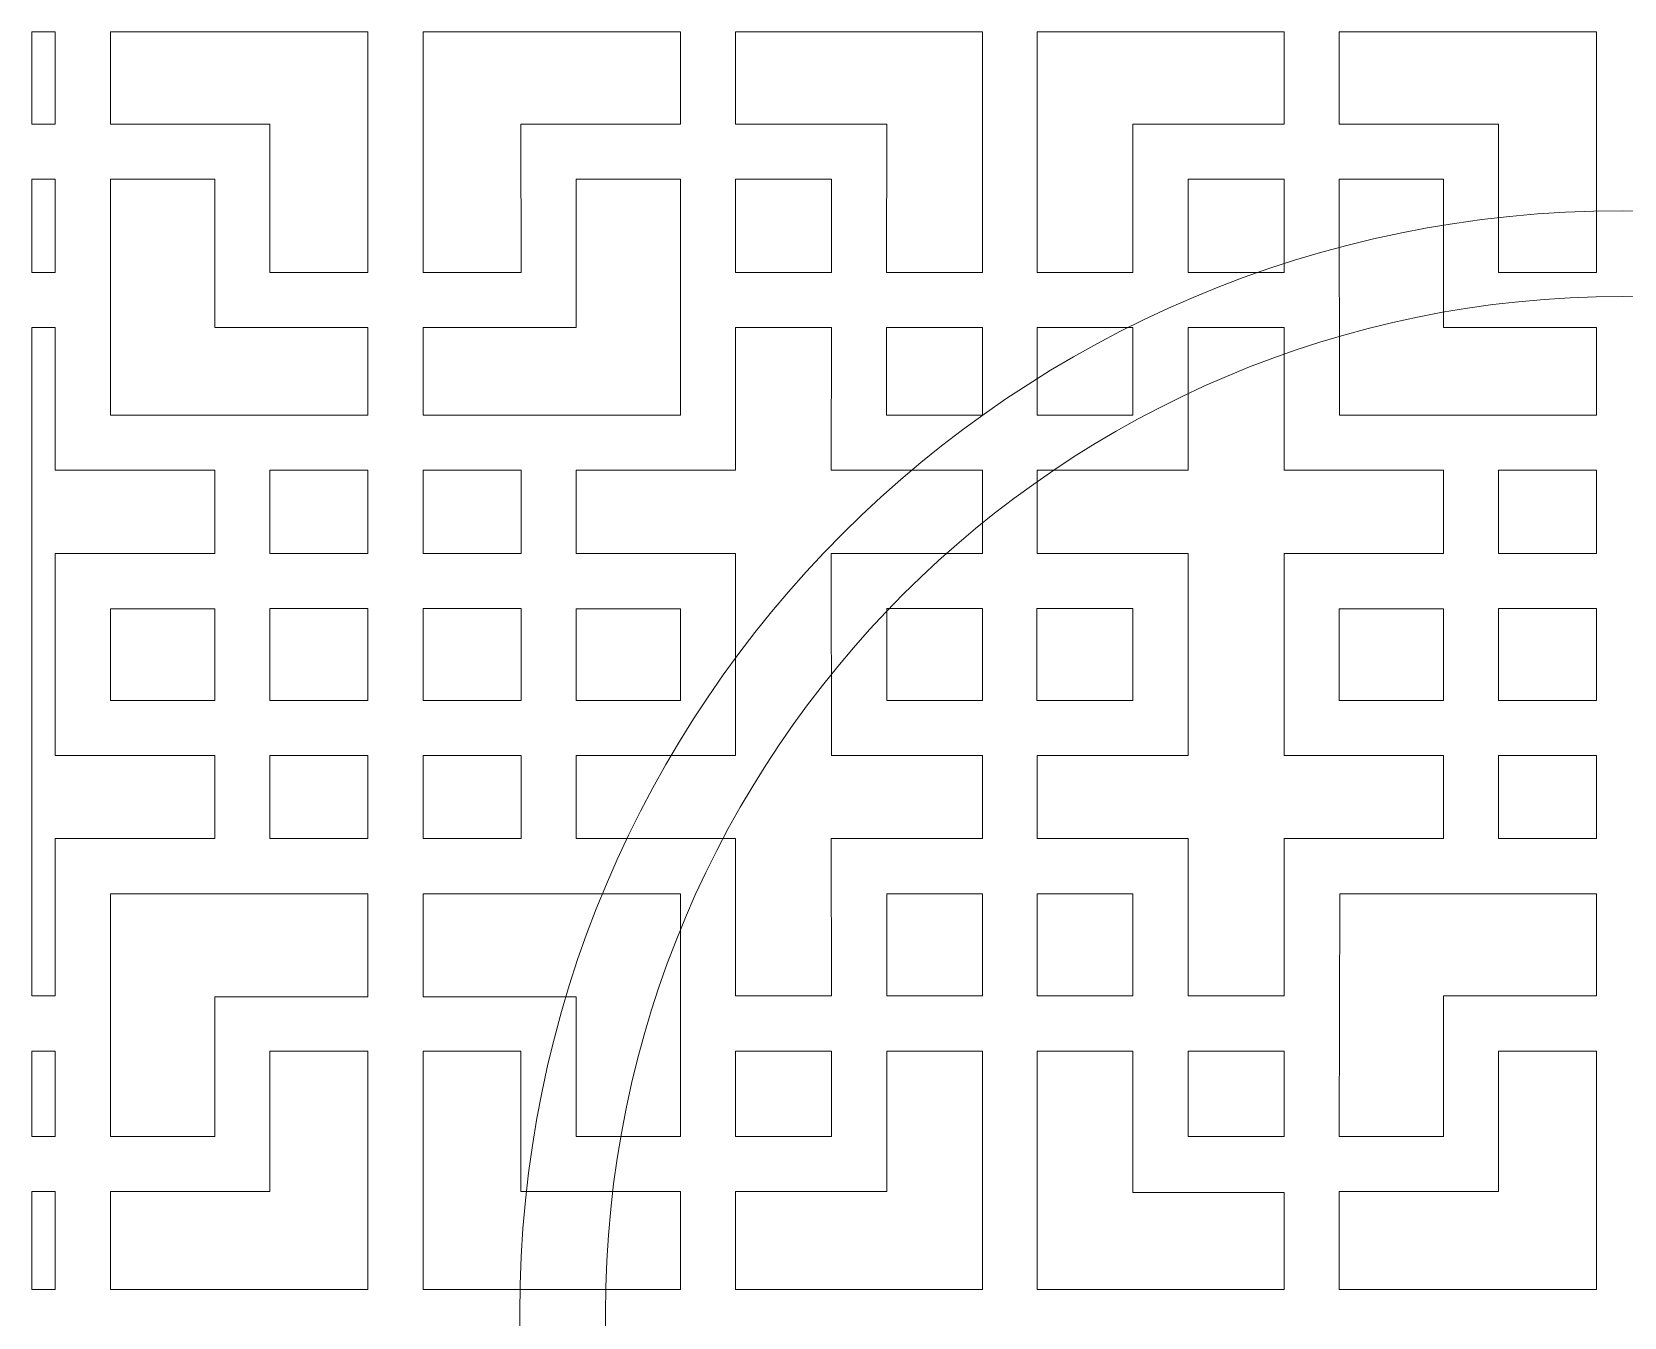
# Model space of a CAD drawing. Header units: centimetres. Extents: x -158 to 158, y -172 to 172.
# Drawn here: x 30.2 to 94.4, y -3.1 to 48.7 of the extents above; entities that cross this region are included whole.
import ezdxf

# ---------------------------------------------------------------- set-up
doc = ezdxf.new("R2010")
doc.units = ezdxf.units.CM
doc.header["$MEASUREMENT"] = 0
doc.layers.add('layer 1', color=7, linetype='Continuous')

msp = doc.modelspace()

# ---------------------------------------------------------------- linework, layer by layer
at = {"layer": 'layer 1', "color": 250, "lineweight": 9}
for major_axis, ratio in [((0, 44.4358), 0.99999977), ((0, 40.97968), 0.99999976)]:
    msp.add_ellipse((94.3446, -2.91184), major_axis=major_axis, ratio=ratio, dxfattribs=at)
for points, knots in [([(30.24929, 45.01654), (30.24929, 45.01654), (31.19486, 45.01655), (31.19486, 45.01655), (31.19486, 45.01655), (31.19486, 45.01655), (31.19486, 48.73188), (31.19486, 48.73188), (31.19486, 48.73188), (31.19486, 48.73188), (30.24929, 48.73183), (30.24929, 48.73183), (30.24929, 48.73183), (30.24929, 48.73183), (30.24929, 45.01654), (30.24929, 45.01654)], [0, 0, 0, 0, 0.2, 0.2, 0.2, 0.2, 0.4, 0.4, 0.4, 0.4, 0.6, 0.6, 0.6, 0.6, 1, 1, 1, 1]), ([(43.79117, 48.73188), (43.79117, 48.73188), (43.79117, 39.03623), (43.79117, 39.03623), (43.79117, 39.03623), (43.79117, 39.03623), (39.84132, 39.03623), (39.84132, 39.03623), (39.84132, 39.03623), (39.84132, 39.03623), (39.84441, 45.01655), (39.84441, 45.01655), (39.84441, 45.01655), (39.84441, 45.01655), (33.41973, 45.01655), (33.41973, 45.01655), (33.41973, 45.01655), (33.41973, 45.01655), (33.41973, 48.73188), (33.41973, 48.73188), (33.41973, 48.73188), (33.41973, 48.73188), (43.79117, 48.73188), (43.79117, 48.73188)], [0, 0, 0, 0, 0.14285714, 0.14285714, 0.14285714, 0.14285714, 0.28571429, 0.28571429, 0.28571429, 0.28571429, 0.42857143, 0.42857143, 0.42857143, 0.42857143, 0.57142857, 0.57142857, 0.57142857, 0.57142857, 0.71428571, 0.71428571, 0.71428571, 0.71428571, 1, 1, 1, 1]), ([(46.01242, 48.73188), (46.01242, 48.73188), (46.01242, 39.03623), (46.01242, 39.03623), (46.01242, 39.03623), (46.01242, 39.03623), (49.96227, 39.03623), (49.96227, 39.03623), (49.96227, 39.03623), (49.96227, 39.03623), (49.95918, 45.01655), (49.95918, 45.01655), (49.95918, 45.01655), (49.95918, 45.01655), (56.38386, 45.01655), (56.38386, 45.01655), (56.38386, 45.01655), (56.38386, 45.01655), (56.38386, 48.73188), (56.38386, 48.73188), (56.38386, 48.73188), (56.38386, 48.73188), (46.01242, 48.73188), (46.01242, 48.73188)], [0, 0, 0, 0, 0.14285714, 0.14285714, 0.14285714, 0.14285714, 0.28571429, 0.28571429, 0.28571429, 0.28571429, 0.42857143, 0.42857143, 0.42857143, 0.42857143, 0.57142857, 0.57142857, 0.57142857, 0.57142857, 0.71428571, 0.71428571, 0.71428571, 0.71428571, 1, 1, 1, 1]), ([(68.5605, 48.73188), (68.5605, 48.73188), (68.5605, 39.03623), (68.5605, 39.03623), (68.5605, 39.03623), (68.5605, 39.03623), (64.69396, 39.03623), (64.69396, 39.03623), (64.69396, 39.03623), (64.69396, 39.03623), (64.69705, 45.01655), (64.69705, 45.01655), (64.69705, 45.01655), (64.69705, 45.01655), (58.60873, 45.01655), (58.60873, 45.01655), (58.60873, 45.01655), (58.60873, 45.01655), (58.60873, 48.73188), (58.60873, 48.73188), (58.60873, 48.73188), (58.60873, 48.73188), (68.5605, 48.73188), (68.5605, 48.73188)], [0, 0, 0, 0, 0.14285714, 0.14285714, 0.14285714, 0.14285714, 0.28571429, 0.28571429, 0.28571429, 0.28571429, 0.42857143, 0.42857143, 0.42857143, 0.42857143, 0.57142857, 0.57142857, 0.57142857, 0.57142857, 0.71428571, 0.71428571, 0.71428571, 0.71428571, 1, 1, 1, 1]), ([(74.62105, 45.01655), (74.62105, 45.01655), (74.62105, 39.03623), (74.62105, 39.03623), (74.62105, 39.03623), (74.62105, 39.03623), (70.7576, 39.03623), (70.7576, 39.03623), (70.7576, 39.03623), (70.7576, 39.03623), (70.7576, 48.73188), (70.7576, 48.73188), (70.7576, 48.73188), (70.7576, 48.73188), (80.70937, 48.73188), (80.70937, 48.73188), (80.70937, 48.73188), (80.70937, 48.73188), (80.70937, 45.01655), (80.70937, 45.01655), (80.70937, 45.01655), (80.70937, 45.01655), (74.62105, 45.01655), (74.62105, 45.01655)], [0, 0, 0, 0, 0.14285714, 0.14285714, 0.14285714, 0.14285714, 0.28571429, 0.28571429, 0.28571429, 0.28571429, 0.42857143, 0.42857143, 0.42857143, 0.42857143, 0.57142857, 0.57142857, 0.57142857, 0.57142857, 0.71428571, 0.71428571, 0.71428571, 0.71428571, 1, 1, 1, 1]), ([(93.30568, 39.03623), (93.30568, 39.03623), (89.35584, 39.03623), (89.35584, 39.03623), (89.35584, 39.03623), (89.35584, 39.03623), (89.35891, 45.01655), (89.35891, 45.01655), (89.35891, 45.01655), (89.35891, 45.01655), (82.93425, 45.01655), (82.93425, 45.01655), (82.93425, 45.01655), (82.93425, 45.01655), (82.93425, 48.73188), (82.93425, 48.73188), (82.93425, 48.73188), (82.93425, 48.73188), (93.30568, 48.73188), (93.30568, 48.73188), (93.30568, 48.73188), (93.30568, 48.73188), (93.30568, 39.03623), (93.30568, 39.03623)], [0, 0, 0, 0, 0.14285714, 0.14285714, 0.14285714, 0.14285714, 0.28571429, 0.28571429, 0.28571429, 0.28571429, 0.42857143, 0.42857143, 0.42857143, 0.42857143, 0.57142857, 0.57142857, 0.57142857, 0.57142857, 0.71428571, 0.71428571, 0.71428571, 0.71428571, 1, 1, 1, 1]), ([(30.24929, 42.79467), (30.24929, 42.79467), (31.19486, 42.79476), (31.19486, 42.79476), (31.19486, 42.79476), (31.19486, 42.79476), (31.19486, 39.03315), (31.19486, 39.03315), (31.19486, 39.03315), (31.19486, 39.03315), (30.24929, 39.03313), (30.24929, 39.03313), (30.24929, 39.03313), (30.24929, 39.03313), (30.24929, 42.79467), (30.24929, 42.79467)], [0, 0, 0, 0, 0.2, 0.2, 0.2, 0.2, 0.4, 0.4, 0.4, 0.4, 0.6, 0.6, 0.6, 0.6, 1, 1, 1, 1]), ([(37.61953, 36.81136), (37.61953, 36.81136), (43.79117, 36.81753), (43.79117, 36.81753), (43.79117, 36.81753), (43.79117, 36.81753), (43.79117, 33.28735), (43.79117, 33.28735), (43.79117, 33.28735), (43.79117, 33.28735), (33.41973, 33.28735), (33.41973, 33.28735), (33.41973, 33.28735), (33.41973, 33.28735), (33.41973, 42.79476), (33.41973, 42.79476), (33.41973, 42.79476), (33.41973, 42.79476), (37.61953, 42.79476), (37.61953, 42.79476), (37.61953, 42.79476), (37.61953, 42.79476), (37.61953, 36.81136), (37.61953, 36.81136)], [0, 0, 0, 0, 0.14285714, 0.14285714, 0.14285714, 0.14285714, 0.28571429, 0.28571429, 0.28571429, 0.28571429, 0.42857143, 0.42857143, 0.42857143, 0.42857143, 0.57142857, 0.57142857, 0.57142857, 0.57142857, 0.71428571, 0.71428571, 0.71428571, 0.71428571, 1, 1, 1, 1]), ([(52.18406, 36.81136), (52.18406, 36.81136), (46.01242, 36.81753), (46.01242, 36.81753), (46.01242, 36.81753), (46.01242, 36.81753), (46.01242, 33.28735), (46.01242, 33.28735), (46.01242, 33.28735), (46.01242, 33.28735), (56.38386, 33.28735), (56.38386, 33.28735), (56.38386, 33.28735), (56.38386, 33.28735), (56.38386, 42.79476), (56.38386, 42.79476), (56.38386, 42.79476), (56.38386, 42.79476), (52.18406, 42.79476), (52.18406, 42.79476), (52.18406, 42.79476), (52.18406, 42.79476), (52.18406, 36.81136), (52.18406, 36.81136)], [0, 0, 0, 0, 0.14285714, 0.14285714, 0.14285714, 0.14285714, 0.28571429, 0.28571429, 0.28571429, 0.28571429, 0.42857143, 0.42857143, 0.42857143, 0.42857143, 0.57142857, 0.57142857, 0.57142857, 0.57142857, 0.71428571, 0.71428571, 0.71428571, 0.71428571, 1, 1, 1, 1]), ([(62.47526, 39.03315), (62.47526, 39.03315), (58.60873, 39.03315), (58.60873, 39.03315), (58.60873, 39.03315), (58.60873, 39.03315), (58.60873, 42.79476), (58.60873, 42.79476), (58.60873, 42.79476), (58.60873, 42.79476), (62.47526, 42.79476), (62.47526, 42.79476), (62.47526, 42.79476), (62.47526, 42.79476), (62.47526, 39.03315), (62.47526, 39.03315)], [0, 0, 0, 0, 0.2, 0.2, 0.2, 0.2, 0.4, 0.4, 0.4, 0.4, 0.6, 0.6, 0.6, 0.6, 1, 1, 1, 1]), ([(80.70937, 39.03315), (80.70937, 39.03315), (76.84284, 39.03315), (76.84284, 39.03315), (76.84284, 39.03315), (76.84284, 39.03315), (76.84284, 42.79476), (76.84284, 42.79476), (76.84284, 42.79476), (76.84284, 42.79476), (80.70937, 42.79476), (80.70937, 42.79476), (80.70937, 42.79476), (80.70937, 42.79476), (80.70937, 39.03315), (80.70937, 39.03315)], [0, 0, 0, 0, 0.2, 0.2, 0.2, 0.2, 0.4, 0.4, 0.4, 0.4, 0.6, 0.6, 0.6, 0.6, 1, 1, 1, 1]), ([(87.13405, 36.81136), (87.13405, 36.81136), (93.30568, 36.81286), (93.30568, 36.81286), (93.30568, 36.81286), (93.30568, 36.81286), (93.30568, 33.28735), (93.30568, 33.28735), (93.30568, 33.28735), (93.30568, 33.28735), (82.94091, 33.28735), (82.94091, 33.28735), (82.94091, 33.28735), (82.94091, 33.28735), (82.93425, 42.79476), (82.93425, 42.79476), (82.93425, 42.79476), (82.93425, 42.79476), (87.13405, 42.79476), (87.13405, 42.79476), (87.13405, 42.79476), (87.13405, 42.79476), (87.13405, 36.81136), (87.13405, 36.81136)], [0, 0, 0, 0, 0.14285714, 0.14285714, 0.14285714, 0.14285714, 0.28571429, 0.28571429, 0.28571429, 0.28571429, 0.42857143, 0.42857143, 0.42857143, 0.42857143, 0.57142857, 0.57142857, 0.57142857, 0.57142857, 0.71428571, 0.71428571, 0.71428571, 0.71428571, 1, 1, 1, 1]), ([(30.24929, 36.81747), (30.24929, 36.81747), (31.19486, 36.81753), (31.19486, 36.81753), (31.19486, 36.81753), (31.19486, 36.81753), (31.19486, 31.06247), (31.19486, 31.06247), (31.19486, 31.06247), (31.19486, 31.06247), (37.61953, 31.06555), (37.61953, 31.06555), (37.61953, 31.06555), (37.61953, 31.06555), (37.61953, 27.70818), (37.61953, 27.70818), (37.61953, 27.70818), (37.61953, 27.70818), (31.19486, 27.70819), (31.19486, 27.70819), (31.19486, 27.70819), (31.19486, 27.70819), (31.19486, 19.56779), (31.19486, 19.56779), (31.19486, 19.56779), (31.19486, 19.56779), (37.61953, 19.5678), (37.61953, 19.5678), (37.61953, 19.5678), (37.61953, 19.5678), (37.61953, 16.21967), (37.61953, 16.21967), (37.61953, 16.21967), (37.61953, 16.21967), (31.19486, 16.21967), (31.19486, 16.21967), (31.19486, 16.21967), (31.19486, 16.21967), (31.19486, 9.87831), (31.19486, 9.87831), (31.19486, 9.87831), (31.19486, 9.87831), (30.24929, 9.8783), (30.24929, 9.8783), (30.24929, 9.8783), (30.24929, 9.8783), (30.24929, 36.81747), (30.24929, 36.81747)], [0, 0, 0, 0, 0.07692308, 0.07692308, 0.07692308, 0.07692308, 0.15384615, 0.15384615, 0.15384615, 0.15384615, 0.23076923, 0.23076923, 0.23076923, 0.23076923, 0.30769231, 0.30769231, 0.30769231, 0.30769231, 0.38461538, 0.38461538, 0.38461538, 0.38461538, 0.46153846, 0.46153846, 0.46153846, 0.46153846, 0.53846154, 0.53846154, 0.53846154, 0.53846154, 0.61538462, 0.61538462, 0.61538462, 0.61538462, 0.69230769, 0.69230769, 0.69230769, 0.69230769, 0.76923077, 0.76923077, 0.76923077, 0.76923077, 0.84615385, 0.84615385, 0.84615385, 0.84615385, 1, 1, 1, 1]), ([(62.45369, 27.70818), (62.45369, 27.70818), (62.46909, 19.56779), (62.46909, 19.56779), (62.46909, 19.56779), (62.46909, 19.56779), (68.5605, 19.5678), (68.5605, 19.5678), (68.5605, 19.5678), (68.5605, 19.5678), (68.5605, 16.21967), (68.5605, 16.21967), (68.5605, 16.21967), (68.5605, 16.21967), (62.4537, 16.21967), (62.4537, 16.21967), (62.4537, 16.21967), (62.4537, 16.21967), (62.46909, 9.87831), (62.46909, 9.87831), (62.46909, 9.87831), (62.46909, 9.87831), (58.60873, 9.87831), (58.60873, 9.87831), (58.60873, 9.87831), (58.60873, 9.87831), (58.60873, 16.21967), (58.60873, 16.21967), (58.60873, 16.21967), (58.60873, 16.21967), (52.18406, 16.21967), (52.18406, 16.21967), (52.18406, 16.21967), (52.18406, 16.21967), (52.18406, 19.5678), (52.18406, 19.5678), (52.18406, 19.5678), (52.18406, 19.5678), (58.60873, 19.56779), (58.60873, 19.56779), (58.60873, 19.56779), (58.60873, 19.56779), (58.60873, 27.70819), (58.60873, 27.70819), (58.60873, 27.70819), (58.60873, 27.70819), (52.18406, 27.70818), (52.18406, 27.70818), (52.18406, 27.70818), (52.18406, 27.70818), (52.18406, 31.06555), (52.18406, 31.06555), (52.18406, 31.06555), (52.18406, 31.06555), (58.60873, 31.06247), (58.60873, 31.06247), (58.60873, 31.06247), (58.60873, 31.06247), (58.60873, 36.81753), (58.60873, 36.81753), (58.60873, 36.81753), (58.60873, 36.81753), (62.46909, 36.81753), (62.46909, 36.81753), (62.46909, 36.81753), (62.46909, 36.81753), (62.4537, 31.06555), (62.4537, 31.06555), (62.4537, 31.06555), (62.4537, 31.06555), (68.5605, 31.06555), (68.5605, 31.06555), (68.5605, 31.06555), (68.5605, 31.06555), (68.5605, 27.70818), (68.5605, 27.70818), (68.5605, 27.70818), (68.5605, 27.70818), (62.45369, 27.70818), (62.45369, 27.70818)], [0, 0, 0, 0, 0.04761905, 0.04761905, 0.04761905, 0.04761905, 0.0952381, 0.0952381, 0.0952381, 0.0952381, 0.14285714, 0.14285714, 0.14285714, 0.14285714, 0.19047619, 0.19047619, 0.19047619, 0.19047619, 0.23809524, 0.23809524, 0.23809524, 0.23809524, 0.28571429, 0.28571429, 0.28571429, 0.28571429, 0.33333333, 0.33333333, 0.33333333, 0.33333333, 0.38095238, 0.38095238, 0.38095238, 0.38095238, 0.42857143, 0.42857143, 0.42857143, 0.42857143, 0.47619048, 0.47619048, 0.47619048, 0.47619048, 0.52380952, 0.52380952, 0.52380952, 0.52380952, 0.57142857, 0.57142857, 0.57142857, 0.57142857, 0.61904762, 0.61904762, 0.61904762, 0.61904762, 0.66666667, 0.66666667, 0.66666667, 0.66666667, 0.71428571, 0.71428571, 0.71428571, 0.71428571, 0.76190476, 0.76190476, 0.76190476, 0.76190476, 0.80952381, 0.80952381, 0.80952381, 0.80952381, 0.85714286, 0.85714286, 0.85714286, 0.85714286, 0.9047619, 0.9047619, 0.9047619, 0.9047619, 1, 1, 1, 1]), ([(68.5605, 33.28426), (68.5605, 33.28426), (64.69397, 33.28426), (64.69397, 33.28426), (64.69397, 33.28426), (64.69397, 33.28426), (64.69397, 36.81136), (64.69397, 36.81136), (64.69397, 36.81136), (64.69397, 36.81136), (68.5605, 36.81136), (68.5605, 36.81136), (68.5605, 36.81136), (68.5605, 36.81136), (68.5605, 33.28426), (68.5605, 33.28426)], [0, 0, 0, 0, 0.2, 0.2, 0.2, 0.2, 0.4, 0.4, 0.4, 0.4, 0.6, 0.6, 0.6, 0.6, 1, 1, 1, 1]), ([(80.70936, 19.5678), (80.70936, 19.5678), (80.70937, 27.70816), (80.70937, 27.70816), (80.70937, 27.70816), (80.70937, 27.70816), (87.13405, 27.70818), (87.13405, 27.70818), (87.13405, 27.70818), (87.13405, 27.70818), (87.13405, 31.06555), (87.13405, 31.06555), (87.13405, 31.06555), (87.13405, 31.06555), (80.70937, 31.06555), (80.70937, 31.06555), (80.70937, 31.06555), (80.70937, 31.06555), (80.70937, 36.81753), (80.70937, 36.81753), (80.70937, 36.81753), (80.70937, 36.81753), (76.84901, 36.81753), (76.84901, 36.81753), (76.84901, 36.81753), (76.84901, 36.81753), (76.84901, 31.06249), (76.84901, 31.06249), (76.84901, 31.06249), (76.84901, 31.06249), (70.7576, 31.06555), (70.7576, 31.06555), (70.7576, 31.06555), (70.7576, 31.06555), (70.7576, 27.70818), (70.7576, 27.70818), (70.7576, 27.70818), (70.7576, 27.70818), (76.84901, 27.70818), (76.84901, 27.70818), (76.84901, 27.70818), (76.84901, 27.70818), (76.84901, 19.56781), (76.84901, 19.56781), (76.84901, 19.56781), (76.84901, 19.56781), (70.7576, 19.5678), (70.7576, 19.5678), (70.7576, 19.5678), (70.7576, 19.5678), (70.7576, 16.21967), (70.7576, 16.21967), (70.7576, 16.21967), (70.7576, 16.21967), (76.84901, 16.21968), (76.84901, 16.21968), (76.84901, 16.21968), (76.84901, 16.21968), (76.84901, 9.87831), (76.84901, 9.87831), (76.84901, 9.87831), (76.84901, 9.87831), (80.70937, 9.87831), (80.70937, 9.87831), (80.70937, 9.87831), (80.70937, 9.87831), (80.70937, 16.21967), (80.70937, 16.21967), (80.70937, 16.21967), (80.70937, 16.21967), (87.13405, 16.21967), (87.13405, 16.21967), (87.13405, 16.21967), (87.13405, 16.21967), (87.13405, 19.5678), (87.13405, 19.5678), (87.13405, 19.5678), (87.13405, 19.5678), (80.70936, 19.5678), (80.70936, 19.5678)], [0, 0, 0, 0, 0.04761905, 0.04761905, 0.04761905, 0.04761905, 0.0952381, 0.0952381, 0.0952381, 0.0952381, 0.14285714, 0.14285714, 0.14285714, 0.14285714, 0.19047619, 0.19047619, 0.19047619, 0.19047619, 0.23809524, 0.23809524, 0.23809524, 0.23809524, 0.28571429, 0.28571429, 0.28571429, 0.28571429, 0.33333333, 0.33333333, 0.33333333, 0.33333333, 0.38095238, 0.38095238, 0.38095238, 0.38095238, 0.42857143, 0.42857143, 0.42857143, 0.42857143, 0.47619048, 0.47619048, 0.47619048, 0.47619048, 0.52380952, 0.52380952, 0.52380952, 0.52380952, 0.57142857, 0.57142857, 0.57142857, 0.57142857, 0.61904762, 0.61904762, 0.61904762, 0.61904762, 0.66666667, 0.66666667, 0.66666667, 0.66666667, 0.71428571, 0.71428571, 0.71428571, 0.71428571, 0.76190476, 0.76190476, 0.76190476, 0.76190476, 0.80952381, 0.80952381, 0.80952381, 0.80952381, 0.85714286, 0.85714286, 0.85714286, 0.85714286, 0.9047619, 0.9047619, 0.9047619, 0.9047619, 1, 1, 1, 1]), ([(74.62105, 33.28426), (74.62105, 33.28426), (70.7576, 33.28426), (70.7576, 33.28426), (70.7576, 33.28426), (70.7576, 33.28426), (70.7576, 36.81136), (70.7576, 36.81136), (70.7576, 36.81136), (70.7576, 36.81136), (74.62105, 36.81136), (74.62105, 36.81136), (74.62105, 36.81136), (74.62105, 36.81136), (74.62105, 33.28426), (74.62105, 33.28426)], [0, 0, 0, 0, 0.2, 0.2, 0.2, 0.2, 0.4, 0.4, 0.4, 0.4, 0.6, 0.6, 0.6, 0.6, 1, 1, 1, 1]), ([(39.84132, 27.7051), (39.84132, 27.7051), (43.79117, 27.7051), (43.79117, 27.7051), (43.79117, 27.7051), (43.79117, 27.7051), (43.79117, 31.06555), (43.79117, 31.06555), (43.79117, 31.06555), (43.79117, 31.06555), (39.84132, 31.06555), (39.84132, 31.06555), (39.84132, 31.06555), (39.84132, 31.06555), (39.84132, 27.7051), (39.84132, 27.7051)], [0, 0, 0, 0, 0.2, 0.2, 0.2, 0.2, 0.4, 0.4, 0.4, 0.4, 0.6, 0.6, 0.6, 0.6, 1, 1, 1, 1]), ([(49.96227, 27.7051), (49.96227, 27.7051), (46.01242, 27.7051), (46.01242, 27.7051), (46.01242, 27.7051), (46.01242, 27.7051), (46.01242, 31.06555), (46.01242, 31.06555), (46.01242, 31.06555), (46.01242, 31.06555), (49.96227, 31.06555), (49.96227, 31.06555), (49.96227, 31.06555), (49.96227, 31.06555), (49.96227, 27.7051), (49.96227, 27.7051)], [0, 0, 0, 0, 0.2, 0.2, 0.2, 0.2, 0.4, 0.4, 0.4, 0.4, 0.6, 0.6, 0.6, 0.6, 1, 1, 1, 1]), ([(93.30505, 27.70308), (93.30505, 27.70308), (89.35781, 27.70308), (89.35781, 27.70308), (89.35781, 27.70308), (89.35781, 27.70308), (89.35781, 31.0683), (89.35781, 31.0683), (89.35781, 31.0683), (89.35781, 31.0683), (93.30505, 31.0683), (93.30505, 31.0683), (93.30505, 31.0683), (93.30505, 31.0683), (93.30505, 27.70308), (93.30505, 27.70308)], [0, 0, 0, 0, 0.2, 0.2, 0.2, 0.2, 0.4, 0.4, 0.4, 0.4, 0.6, 0.6, 0.6, 0.6, 1, 1, 1, 1]), ([(33.41973, 21.78959), (33.41973, 21.78959), (37.62571, 21.78959), (37.62571, 21.78959), (37.62571, 21.78959), (37.62571, 21.78959), (37.62571, 25.48022), (37.62571, 25.48022), (37.62571, 25.48022), (37.62571, 25.48022), (33.41973, 25.48022), (33.41973, 25.48022), (33.41973, 25.48022), (33.41973, 25.48022), (33.41973, 21.78959), (33.41973, 21.78959)], [0, 0, 0, 0, 0.2, 0.2, 0.2, 0.2, 0.4, 0.4, 0.4, 0.4, 0.6, 0.6, 0.6, 0.6, 1, 1, 1, 1]), ([(39.84132, 21.78959), (39.84132, 21.78959), (43.79117, 21.78959), (43.79117, 21.78959), (43.79117, 21.78959), (43.79117, 21.78959), (43.79117, 25.48639), (43.79117, 25.48639), (43.79117, 25.48639), (43.79117, 25.48639), (39.84132, 25.48639), (39.84132, 25.48639), (39.84132, 25.48639), (39.84132, 25.48639), (39.84132, 21.78959), (39.84132, 21.78959)], [0, 0, 0, 0, 0.2, 0.2, 0.2, 0.2, 0.4, 0.4, 0.4, 0.4, 0.6, 0.6, 0.6, 0.6, 1, 1, 1, 1]), ([(49.96227, 21.78959), (49.96227, 21.78959), (46.01242, 21.78959), (46.01242, 21.78959), (46.01242, 21.78959), (46.01242, 21.78959), (46.01242, 25.48639), (46.01242, 25.48639), (46.01242, 25.48639), (46.01242, 25.48639), (49.96227, 25.48639), (49.96227, 25.48639), (49.96227, 25.48639), (49.96227, 25.48639), (49.96227, 21.78959), (49.96227, 21.78959)], [0, 0, 0, 0, 0.2, 0.2, 0.2, 0.2, 0.4, 0.4, 0.4, 0.4, 0.6, 0.6, 0.6, 0.6, 1, 1, 1, 1]), ([(56.38386, 21.78959), (56.38386, 21.78959), (52.17789, 21.78959), (52.17789, 21.78959), (52.17789, 21.78959), (52.17789, 21.78959), (52.17789, 25.48022), (52.17789, 25.48022), (52.17789, 25.48022), (52.17789, 25.48022), (56.38386, 25.48022), (56.38386, 25.48022), (56.38386, 25.48022), (56.38386, 25.48022), (56.38386, 21.78959), (56.38386, 21.78959)], [0, 0, 0, 0, 0.2, 0.2, 0.2, 0.2, 0.4, 0.4, 0.4, 0.4, 0.6, 0.6, 0.6, 0.6, 1, 1, 1, 1]), ([(68.5605, 21.78649), (68.5605, 21.78649), (64.69705, 21.78649), (64.69705, 21.78649), (64.69705, 21.78649), (64.69705, 21.78649), (64.69705, 25.48639), (64.69705, 25.48639), (64.69705, 25.48639), (64.69705, 25.48639), (68.5605, 25.48639), (68.5605, 25.48639), (68.5605, 25.48639), (68.5605, 25.48639), (68.5605, 21.78649), (68.5605, 21.78649)], [0, 0, 0, 0, 0.2, 0.2, 0.2, 0.2, 0.4, 0.4, 0.4, 0.4, 0.6, 0.6, 0.6, 0.6, 1, 1, 1, 1]), ([(74.62105, 21.78649), (74.62105, 21.78649), (70.75452, 21.78649), (70.75452, 21.78649), (70.75452, 21.78649), (70.75452, 21.78649), (70.75452, 25.48639), (70.75452, 25.48639), (70.75452, 25.48639), (70.75452, 25.48639), (74.62105, 25.48639), (74.62105, 25.48639), (74.62105, 25.48639), (74.62105, 25.48639), (74.62105, 21.78649), (74.62105, 21.78649)], [0, 0, 0, 0, 0.2, 0.2, 0.2, 0.2, 0.4, 0.4, 0.4, 0.4, 0.6, 0.6, 0.6, 0.6, 1, 1, 1, 1]), ([(87.14022, 21.78959), (87.14022, 21.78959), (82.93425, 21.78959), (82.93425, 21.78959), (82.93425, 21.78959), (82.93425, 21.78959), (82.93425, 25.48022), (82.93425, 25.48022), (82.93425, 25.48022), (82.93425, 25.48022), (87.14022, 25.48022), (87.14022, 25.48022), (87.14022, 25.48022), (87.14022, 25.48022), (87.14022, 21.78959), (87.14022, 21.78959)], [0, 0, 0, 0, 0.2, 0.2, 0.2, 0.2, 0.4, 0.4, 0.4, 0.4, 0.6, 0.6, 0.6, 0.6, 1, 1, 1, 1]), ([(93.30568, 21.78959), (93.30568, 21.78959), (89.35584, 21.78959), (89.35584, 21.78959), (89.35584, 21.78959), (89.35584, 21.78959), (89.35584, 25.48639), (89.35584, 25.48639), (89.35584, 25.48639), (89.35584, 25.48639), (93.30568, 25.48639), (93.30568, 25.48639), (93.30568, 25.48639), (93.30568, 25.48639), (93.30568, 21.78959), (93.30568, 21.78959)], [0, 0, 0, 0, 0.2, 0.2, 0.2, 0.2, 0.4, 0.4, 0.4, 0.4, 0.6, 0.6, 0.6, 0.6, 1, 1, 1, 1]), ([(39.84132, 16.2166), (39.84132, 16.2166), (43.79117, 16.2166), (43.79117, 16.2166), (43.79117, 16.2166), (43.79117, 16.2166), (43.79117, 19.5678), (43.79117, 19.5678), (43.79117, 19.5678), (43.79117, 19.5678), (39.84132, 19.5678), (39.84132, 19.5678), (39.84132, 19.5678), (39.84132, 19.5678), (39.84132, 16.2166), (39.84132, 16.2166)], [0, 0, 0, 0, 0.2, 0.2, 0.2, 0.2, 0.4, 0.4, 0.4, 0.4, 0.6, 0.6, 0.6, 0.6, 1, 1, 1, 1]), ([(49.96227, 16.2166), (49.96227, 16.2166), (46.01242, 16.2166), (46.01242, 16.2166), (46.01242, 16.2166), (46.01242, 16.2166), (46.01242, 19.5678), (46.01242, 19.5678), (46.01242, 19.5678), (46.01242, 19.5678), (49.96227, 19.5678), (49.96227, 19.5678), (49.96227, 19.5678), (49.96227, 19.5678), (49.96227, 16.2166), (49.96227, 16.2166)], [0, 0, 0, 0, 0.2, 0.2, 0.2, 0.2, 0.4, 0.4, 0.4, 0.4, 0.6, 0.6, 0.6, 0.6, 1, 1, 1, 1]), ([(93.30568, 16.2166), (93.30568, 16.2166), (89.35584, 16.2166), (89.35584, 16.2166), (89.35584, 16.2166), (89.35584, 16.2166), (89.35584, 19.5678), (89.35584, 19.5678), (89.35584, 19.5678), (89.35584, 19.5678), (93.30568, 19.5678), (93.30568, 19.5678), (93.30568, 19.5678), (93.30568, 19.5678), (93.30568, 16.2166), (93.30568, 16.2166)], [0, 0, 0, 0, 0.2, 0.2, 0.2, 0.2, 0.4, 0.4, 0.4, 0.4, 0.6, 0.6, 0.6, 0.6, 1, 1, 1, 1]), ([(33.41973, 13.9948), (33.41973, 13.9948), (33.41973, 4.21276), (33.41973, 4.21276), (33.41973, 4.21276), (33.41973, 4.21276), (37.62142, 4.21276), (37.62142, 4.21276), (37.62142, 4.21276), (37.62142, 4.21276), (37.61953, 9.83667), (37.61953, 9.83667), (37.61953, 9.83667), (37.61953, 9.83667), (43.79117, 9.83667), (43.79117, 9.83667), (43.79117, 9.83667), (43.79117, 9.83667), (43.79117, 13.9948), (43.79117, 13.9948), (43.79117, 13.9948), (43.79117, 13.9948), (33.41973, 13.9948), (33.41973, 13.9948)], [0, 0, 0, 0, 0.14285714, 0.14285714, 0.14285714, 0.14285714, 0.28571429, 0.28571429, 0.28571429, 0.28571429, 0.42857143, 0.42857143, 0.42857143, 0.42857143, 0.57142857, 0.57142857, 0.57142857, 0.57142857, 0.71428571, 0.71428571, 0.71428571, 0.71428571, 1, 1, 1, 1]), ([(56.38386, 13.9948), (56.38386, 13.9948), (56.38386, 4.21276), (56.38386, 4.21276), (56.38386, 4.21276), (56.38386, 4.21276), (52.18217, 4.21276), (52.18217, 4.21276), (52.18217, 4.21276), (52.18217, 4.21276), (52.18406, 9.83667), (52.18406, 9.83667), (52.18406, 9.83667), (52.18406, 9.83667), (46.01242, 9.83667), (46.01242, 9.83667), (46.01242, 9.83667), (46.01242, 9.83667), (46.01242, 13.9948), (46.01242, 13.9948), (46.01242, 13.9948), (46.01242, 13.9948), (56.38386, 13.9948), (56.38386, 13.9948)], [0, 0, 0, 0, 0.14285714, 0.14285714, 0.14285714, 0.14285714, 0.28571429, 0.28571429, 0.28571429, 0.28571429, 0.42857143, 0.42857143, 0.42857143, 0.42857143, 0.57142857, 0.57142857, 0.57142857, 0.57142857, 0.71428571, 0.71428571, 0.71428571, 0.71428571, 1, 1, 1, 1]), ([(68.5605, 9.8814), (68.5605, 9.8814), (64.69705, 9.8814), (64.69705, 9.8814), (64.69705, 9.8814), (64.69705, 9.8814), (64.69705, 13.9948), (64.69705, 13.9948), (64.69705, 13.9948), (64.69705, 13.9948), (68.5605, 13.9948), (68.5605, 13.9948), (68.5605, 13.9948), (68.5605, 13.9948), (68.5605, 9.8814), (68.5605, 9.8814)], [0, 0, 0, 0, 0.2, 0.2, 0.2, 0.2, 0.4, 0.4, 0.4, 0.4, 0.6, 0.6, 0.6, 0.6, 1, 1, 1, 1]), ([(74.62105, 9.8814), (74.62105, 9.8814), (70.7576, 9.8814), (70.7576, 9.8814), (70.7576, 9.8814), (70.7576, 9.8814), (70.7576, 13.9948), (70.7576, 13.9948), (70.7576, 13.9948), (70.7576, 13.9948), (74.62105, 13.9948), (74.62105, 13.9948), (74.62105, 13.9948), (74.62105, 13.9948), (74.62105, 9.8814), (74.62105, 9.8814)], [0, 0, 0, 0, 0.2, 0.2, 0.2, 0.2, 0.4, 0.4, 0.4, 0.4, 0.6, 0.6, 0.6, 0.6, 1, 1, 1, 1]), ([(82.95413, 13.99488), (82.95413, 13.99488), (93.30568, 13.9948), (93.30568, 13.9948), (93.30568, 13.9948), (93.30568, 13.9948), (93.30568, 9.87831), (93.30568, 9.87831), (93.30568, 9.87831), (93.30568, 9.87831), (87.13405, 9.87888), (87.13405, 9.87888), (87.13405, 9.87888), (87.13405, 9.87888), (87.13405, 4.21276), (87.13405, 4.21276), (87.13405, 4.21276), (87.13405, 4.21276), (82.93425, 4.21276), (82.93425, 4.21276), (82.93425, 4.21276), (82.93425, 4.21276), (82.95413, 13.99488), (82.95413, 13.99488)], [0, 0, 0, 0, 0.14285714, 0.14285714, 0.14285714, 0.14285714, 0.28571429, 0.28571429, 0.28571429, 0.28571429, 0.42857143, 0.42857143, 0.42857143, 0.42857143, 0.57142857, 0.57142857, 0.57142857, 0.57142857, 0.71428571, 0.71428571, 0.71428571, 0.71428571, 1, 1, 1, 1]), ([(30.24845, 4.21276), (30.24845, 4.21276), (31.19486, 4.21276), (31.19486, 4.21276), (31.19486, 4.21276), (31.19486, 4.21276), (31.19486, 7.65654), (31.19486, 7.65654), (31.19486, 7.65654), (31.19486, 7.65654), (30.24847, 7.65654), (30.24847, 7.65654)], [0, 0, 0, 0, 0.25, 0.25, 0.25, 0.25, 0.5, 0.5, 0.5, 0.5, 1, 1, 1, 1]), ([(43.79117, -1.95888), (43.79117, -1.95888), (43.79117, 7.65654), (43.79117, 7.65654), (43.79117, 7.65654), (43.79117, 7.65654), (39.84441, 7.65654), (39.84441, 7.65654), (39.84441, 7.65654), (39.84441, 7.65654), (39.84441, 1.99097), (39.84441, 1.99097), (39.84441, 1.99097), (39.84441, 1.99097), (33.41665, 1.99097), (33.41665, 1.99097), (33.41665, 1.99097), (33.41665, 1.99097), (33.41665, -1.95888), (33.41665, -1.95888), (33.41665, -1.95888), (33.41665, -1.95888), (43.79117, -1.95888), (43.79117, -1.95888)], [0, 0, 0, 0, 0.14285714, 0.14285714, 0.14285714, 0.14285714, 0.28571429, 0.28571429, 0.28571429, 0.28571429, 0.42857143, 0.42857143, 0.42857143, 0.42857143, 0.57142857, 0.57142857, 0.57142857, 0.57142857, 0.71428571, 0.71428571, 0.71428571, 0.71428571, 1, 1, 1, 1]), ([(46.01242, -1.95888), (46.01242, -1.95888), (46.01242, 7.65654), (46.01242, 7.65654), (46.01242, 7.65654), (46.01242, 7.65654), (49.95918, 7.65654), (49.95918, 7.65654), (49.95918, 7.65654), (49.95918, 7.65654), (49.95918, 1.99097), (49.95918, 1.99097), (49.95918, 1.99097), (49.95918, 1.99097), (56.38694, 1.99097), (56.38694, 1.99097), (56.38694, 1.99097), (56.38694, 1.99097), (56.38694, -1.95888), (56.38694, -1.95888), (56.38694, -1.95888), (56.38694, -1.95888), (46.01242, -1.95888), (46.01242, -1.95888)], [0, 0, 0, 0, 0.14285714, 0.14285714, 0.14285714, 0.14285714, 0.28571429, 0.28571429, 0.28571429, 0.28571429, 0.42857143, 0.42857143, 0.42857143, 0.42857143, 0.57142857, 0.57142857, 0.57142857, 0.57142857, 0.71428571, 0.71428571, 0.71428571, 0.71428571, 1, 1, 1, 1]), ([(58.60873, -1.95888), (58.60873, -1.95888), (58.60873, 1.99097), (58.60873, 1.99097), (58.60873, 1.99097), (58.60873, 1.99097), (64.69705, 1.99096), (64.69705, 1.99096), (64.69705, 1.99096), (64.69705, 1.99096), (64.69705, 7.65654), (64.69705, 7.65654), (64.69705, 7.65654), (64.69705, 7.65654), (68.55433, 7.65654), (68.55433, 7.65654), (68.55433, 7.65654), (68.55433, 7.65654), (68.55433, -1.95888), (68.55433, -1.95888), (68.55433, -1.95888), (68.55433, -1.95888), (58.60873, -1.95888), (58.60873, -1.95888)], [0, 0, 0, 0, 0.14285714, 0.14285714, 0.14285714, 0.14285714, 0.28571429, 0.28571429, 0.28571429, 0.28571429, 0.42857143, 0.42857143, 0.42857143, 0.42857143, 0.57142857, 0.57142857, 0.57142857, 0.57142857, 0.71428571, 0.71428571, 0.71428571, 0.71428571, 1, 1, 1, 1]), ([(62.47526, 4.21276), (62.47526, 4.21276), (58.60873, 4.21276), (58.60873, 4.21276), (58.60873, 4.21276), (58.60873, 4.21276), (58.60873, 7.65654), (58.60873, 7.65654), (58.60873, 7.65654), (58.60873, 7.65654), (62.47526, 7.65654), (62.47526, 7.65654), (62.47526, 7.65654), (62.47526, 7.65654), (62.47526, 4.21276), (62.47526, 4.21276)], [0, 0, 0, 0, 0.2, 0.2, 0.2, 0.2, 0.4, 0.4, 0.4, 0.4, 0.6, 0.6, 0.6, 0.6, 1, 1, 1, 1]), ([(74.62105, 1.9594), (74.62105, 1.9594), (80.70937, 1.9594), (80.70937, 1.9594), (80.70937, 1.9594), (80.70937, 1.9594), (80.70937, -1.95888), (80.70937, -1.95888), (80.70937, -1.95888), (80.70937, -1.95888), (70.76377, -1.95888), (70.76377, -1.95888), (70.76377, -1.95888), (70.76377, -1.95888), (70.76377, 7.65654), (70.76377, 7.65654), (70.76377, 7.65654), (70.76377, 7.65654), (74.62105, 7.65654), (74.62105, 7.65654), (74.62105, 7.65654), (74.62105, 7.65654), (74.62105, 1.9594), (74.62105, 1.9594)], [0, 0, 0, 0, 0.14285714, 0.14285714, 0.14285714, 0.14285714, 0.28571429, 0.28571429, 0.28571429, 0.28571429, 0.42857143, 0.42857143, 0.42857143, 0.42857143, 0.57142857, 0.57142857, 0.57142857, 0.57142857, 0.71428571, 0.71428571, 0.71428571, 0.71428571, 1, 1, 1, 1]), ([(80.70937, 4.21276), (80.70937, 4.21276), (76.84284, 4.21276), (76.84284, 4.21276), (76.84284, 4.21276), (76.84284, 4.21276), (76.84284, 7.65654), (76.84284, 7.65654), (76.84284, 7.65654), (76.84284, 7.65654), (80.70937, 7.65654), (80.70937, 7.65654), (80.70937, 7.65654), (80.70937, 7.65654), (80.70937, 4.21276), (80.70937, 4.21276)], [0, 0, 0, 0, 0.2, 0.2, 0.2, 0.2, 0.4, 0.4, 0.4, 0.4, 0.6, 0.6, 0.6, 0.6, 1, 1, 1, 1]), ([(89.35893, 1.99097), (89.35893, 1.99097), (89.35892, 7.65654), (89.35892, 7.65654), (89.35892, 7.65654), (89.35892, 7.65654), (93.30568, 7.65654), (93.30568, 7.65654), (93.30568, 7.65654), (93.30568, 7.65654), (93.30568, -1.95888), (93.30568, -1.95888), (93.30568, -1.95888), (93.30568, -1.95888), (82.93116, -1.95888), (82.93116, -1.95888), (82.93116, -1.95888), (82.93116, -1.95888), (82.93116, 1.99097), (82.93116, 1.99097), (82.93116, 1.99097), (82.93116, 1.99097), (89.35893, 1.99097), (89.35893, 1.99097)], [0, 0, 0, 0, 0.14285714, 0.14285714, 0.14285714, 0.14285714, 0.28571429, 0.28571429, 0.28571429, 0.28571429, 0.42857143, 0.42857143, 0.42857143, 0.42857143, 0.57142857, 0.57142857, 0.57142857, 0.57142857, 0.71428571, 0.71428571, 0.71428571, 0.71428571, 1, 1, 1, 1]), ([(30.24929, 1.99103), (30.24929, 1.99103), (31.19486, 1.99097), (31.19486, 1.99097), (31.19486, 1.99097), (31.19486, 1.99097), (31.19486, -1.95888), (31.19486, -1.95888), (31.19486, -1.95888), (31.19486, -1.95888), (30.24929, -1.95888), (30.24929, -1.95888), (30.24929, -1.95888), (30.24929, -1.95888), (30.24929, 1.99103), (30.24929, 1.99103)], [0, 0, 0, 0, 0.2, 0.2, 0.2, 0.2, 0.4, 0.4, 0.4, 0.4, 0.6, 0.6, 0.6, 0.6, 1, 1, 1, 1])]:
    msp.add_open_spline(points, degree=3, knots=knots, dxfattribs=at)
msp.add_open_spline([(30.24929, 4.21276), (30.24929, 4.21276), (30.24929, 7.65654), (30.24929, 7.65654)], degree=3, dxfattribs=at)

doc.saveas('drawing.dxf')
